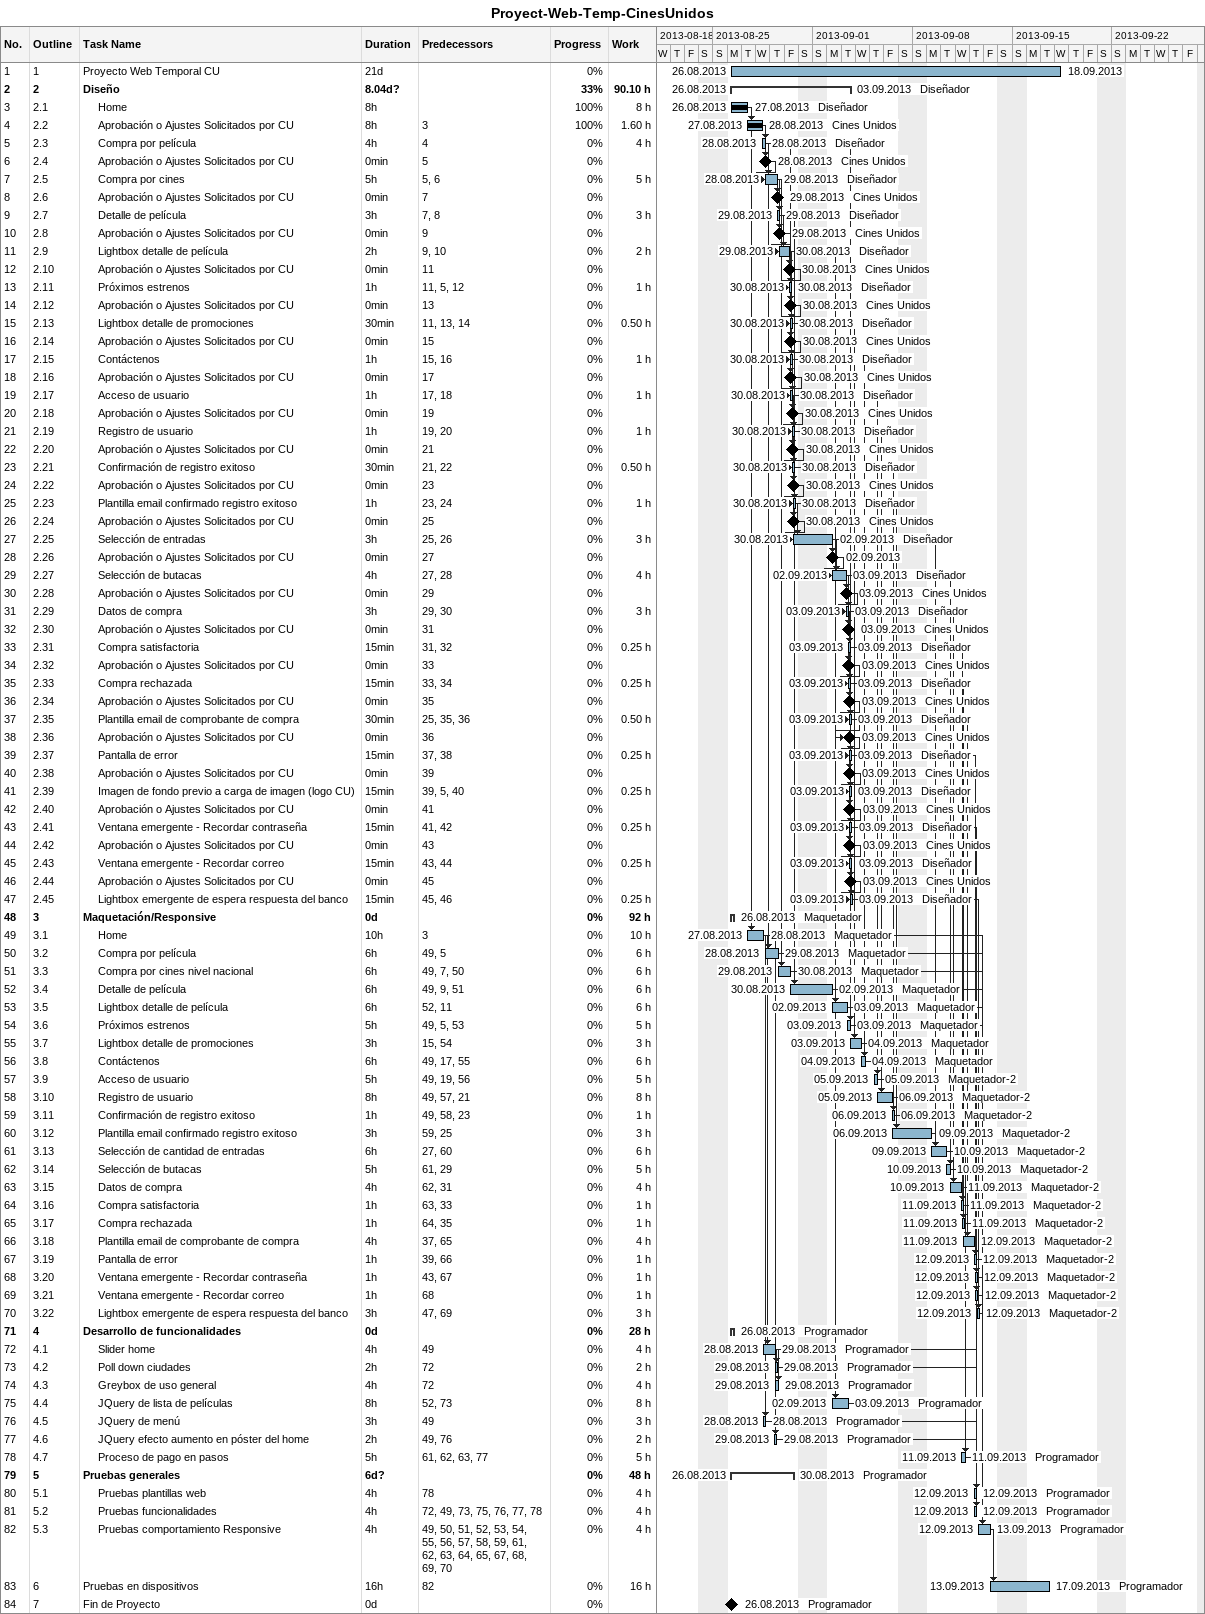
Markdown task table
Proyect-Web-Temp-CinesUnidos

| ID | WBS | Task | Duration | Start | Finish | Predecessors | Resources | % complete | Work (h) |
|---|---|---|---|---|---|---|---|---|---|
| 1 | 1 | Proyecto Web Temporal CU | 21d | 2013-08-26 | 2013-09-18 |  |  | 0 |  |
| 2 | 2 | **Diseño** | 8.04d? | 2013-08-26 | 2013-09-03 |  | Diseñador | 33 | 90.10 |
| 3 | 2.1 | Home | 8h | 2013-08-26 | 2013-08-27 |  | Diseñador | 100 | 8 |
| 4 | 2.2 | Aprobación o Ajustes Solicitados por CU | 8h | 2013-08-27 | 2013-08-28 | 3 | Cines Unidos | 100 | 1.60 |
| 5 | 2.3 | Compra por película | 4h | 2013-08-28 | 2013-08-28 | 4 | Diseñador | 0 | 4 |
| 6 | 2.4 | Aprobación o Ajustes Solicitados por CU | 0min | 2013-08-28 | 2013-08-28 | 5 | Cines Unidos | 0 |  |
| 7 | 2.5 | Compra por cines | 5h | 2013-08-28 | 2013-08-29 | 5, 6 | Diseñador | 0 | 5 |
| 8 | 2.6 | Aprobación o Ajustes Solicitados por CU | 0min | 2013-08-29 | 2013-08-29 | 7 | Cines Unidos | 0 |  |
| 9 | 2.7 | Detalle de película | 3h | 2013-08-29 | 2013-08-29 | 7, 8 | Diseñador | 0 | 3 |
| 10 | 2.8 | Aprobación o Ajustes Solicitados por CU | 0min | 2013-08-29 | 2013-08-29 | 9 | Cines Unidos | 0 |  |
| 11 | 2.9 | Lightbox detalle de película | 2h | 2013-08-29 | 2013-08-30 | 9, 10 | Diseñador | 0 | 2 |
| 12 | 2.10 | Aprobación o Ajustes Solicitados por CU | 0min | 2013-08-30 | 2013-08-30 | 11 | Cines Unidos | 0 |  |
| 13 | 2.11 | Próximos estrenos | 1h | 2013-08-30 | 2013-08-30 | 11, 5, 12 | Diseñador | 0 | 1 |
| 14 | 2.12 | Aprobación o Ajustes Solicitados por CU | 0min | 2013-08-30 | 2013-08-30 | 13 | Cines Unidos | 0 |  |
| 15 | 2.13 | Lightbox detalle de promociones | 30min | 2013-08-30 | 2013-08-30 | 11, 13, 14 | Diseñador | 0 | 0.50 |
| 16 | 2.14 | Aprobación o Ajustes Solicitados por CU | 0min | 2013-08-30 | 2013-08-30 | 15 | Cines Unidos | 0 |  |
| 17 | 2.15 | Contáctenos | 1h | 2013-08-30 | 2013-08-30 | 15, 16 | Diseñador | 0 | 1 |
| 18 | 2.16 | Aprobación o Ajustes Solicitados por CU | 0min | 2013-08-30 | 2013-08-30 | 17 | Cines Unidos | 0 |  |
| 19 | 2.17 | Acceso de usuario | 1h | 2013-08-30 | 2013-08-30 | 17, 18 | Diseñador | 0 | 1 |
| 20 | 2.18 | Aprobación o Ajustes Solicitados por CU | 0min | 2013-08-30 | 2013-08-30 | 19 | Cines Unidos | 0 |  |
| 21 | 2.19 | Registro de usuario | 1h | 2013-08-30 | 2013-08-30 | 19, 20 | Diseñador | 0 | 1 |
| 22 | 2.20 | Aprobación o Ajustes Solicitados por CU | 0min | 2013-08-30 | 2013-08-30 | 21 | Cines Unidos | 0 |  |
| 23 | 2.21 | Confirmación de registro exitoso | 30min | 2013-08-30 | 2013-08-30 | 21, 22 | Diseñador | 0 | 0.50 |
| 24 | 2.22 | Aprobación o Ajustes Solicitados por CU | 0min | 2013-08-30 | 2013-08-30 | 23 | Cines Unidos | 0 |  |
| 25 | 2.23 | Plantilla email confirmado registro exitoso | 1h | 2013-08-30 | 2013-08-30 | 23, 24 | Diseñador | 0 | 1 |
| 26 | 2.24 | Aprobación o Ajustes Solicitados por CU | 0min | 2013-08-30 | 2013-08-30 | 25 | Cines Unidos | 0 |  |
| 27 | 2.25 | Selección de entradas | 3h | 2013-08-30 | 2013-09-02 | 25, 26 | Diseñador | 0 | 3 |
| 28 | 2.26 | Aprobación o Ajustes Solicitados por CU | 0min | 2013-09-02 | 2013-09-02 | 27 |  | 0 |  |
| 29 | 2.27 | Selección de butacas | 4h | 2013-09-02 | 2013-09-03 | 27, 28 | Diseñador | 0 | 4 |
| 30 | 2.28 | Aprobación o Ajustes Solicitados por CU | 0min | 2013-09-03 | 2013-09-03 | 29 | Cines Unidos | 0 |  |
| 31 | 2.29 | Datos de compra | 3h | 2013-09-03 | 2013-09-03 | 29, 30 | Diseñador | 0 | 3 |
| 32 | 2.30 | Aprobación o Ajustes Solicitados por CU | 0min | 2013-09-03 | 2013-09-03 | 31 | Cines Unidos | 0 |  |
| 33 | 2.31 | Compra satisfactoria | 15min | 2013-09-03 | 2013-09-03 | 31, 32 | Diseñador | 0 | 0.25 |
| 34 | 2.32 | Aprobación o Ajustes Solicitados por CU | 0min | 2013-09-03 | 2013-09-03 | 33 | Cines Unidos | 0 |  |
| 35 | 2.33 | Compra rechazada | 15min | 2013-09-03 | 2013-09-03 | 33, 34 | Diseñador | 0 | 0.25 |
| 36 | 2.34 | Aprobación o Ajustes Solicitados por CU | 0min | 2013-09-03 | 2013-09-03 | 35 | Cines Unidos | 0 |  |
| 37 | 2.35 | Plantilla email de comprobante de compra | 30min | 2013-09-03 | 2013-09-03 | 25, 35, 36 | Diseñador | 0 | 0.50 |
| 38 | 2.36 | Aprobación o Ajustes Solicitados por CU | 0min | 2013-09-03 | 2013-09-03 | 36 | Cines Unidos | 0 |  |
| 39 | 2.37 | Pantalla de error | 15min | 2013-09-03 | 2013-09-03 | 37, 38 | Diseñador | 0 | 0.25 |
| 40 | 2.38 | Aprobación o Ajustes Solicitados por CU | 0min | 2013-09-03 | 2013-09-03 | 39 | Cines Unidos | 0 |  |
| 41 | 2.39 | Imagen de fondo previo a carga de imagen (logo CU) | 15min | 2013-09-03 | 2013-09-03 | 39, 5, 40 | Diseñador | 0 | 0.25 |
| 42 | 2.40 | Aprobación o Ajustes Solicitados por CU | 0min | 2013-09-03 | 2013-09-03 | 41 | Cines Unidos | 0 |  |
| 43 | 2.41 | Ventana emergente - Recordar contraseña | 15min | 2013-09-03 | 2013-09-03 | 41, 42 | Diseñador | 0 | 0.25 |
| 44 | 2.42 | Aprobación o Ajustes Solicitados por CU | 0min | 2013-09-03 | 2013-09-03 | 43 | Cines Unidos | 0 |  |
| 45 | 2.43 | Ventana emergente - Recordar correo | 15min | 2013-09-03 | 2013-09-03 | 43, 44 | Diseñador | 0 | 0.25 |
| 46 | 2.44 | Aprobación o Ajustes Solicitados por CU | 0min | 2013-09-03 | 2013-09-03 | 45 | Cines Unidos | 0 |  |
| 47 | 2.45 | Lightbox emergente de espera respuesta del banco | 15min | 2013-09-03 | 2013-09-03 | 45, 46 | Diseñador | 0 | 0.25 |
| 48 | 3 | **Maquetación/Responsive** | 0d | 2013-08-26 | 2013-08-26 |  | Maquetador | 0 | 92 |
| 49 | 3.1 | Home | 10h | 2013-08-27 | 2013-08-28 | 3 | Maquetador | 0 | 10 |
| 50 | 3.2 | Compra por película | 6h | 2013-08-28 | 2013-08-29 | 49, 5 | Maquetador | 0 | 6 |
| 51 | 3.3 | Compra por cines nivel nacional | 6h | 2013-08-29 | 2013-08-30 | 49, 7, 50 | Maquetador | 0 | 6 |
| 52 | 3.4 | Detalle de película | 6h | 2013-08-30 | 2013-09-02 | 49, 9, 51 | Maquetador | 0 | 6 |
| 53 | 3.5 | Lightbox detalle de película | 6h | 2013-09-02 | 2013-09-03 | 52, 11 | Maquetador | 0 | 6 |
| 54 | 3.6 | Próximos estrenos | 5h | 2013-09-03 | 2013-09-03 | 49, 5, 53 | Maquetador | 0 | 5 |
| 55 | 3.7 | Lightbox detalle de promociones | 3h | 2013-09-03 | 2013-09-04 | 15, 54 | Maquetador | 0 | 3 |
| 56 | 3.8 | Contáctenos | 6h | 2013-09-04 | 2013-09-04 | 49, 17, 55 | Maquetador | 0 | 6 |
| 57 | 3.9 | Acceso de usuario | 5h | 2013-09-05 | 2013-09-05 | 49, 19, 56 | Maquetador-2 | 0 | 5 |
| 58 | 3.10 | Registro de usuario | 8h | 2013-09-05 | 2013-09-06 | 49, 57, 21 | Maquetador-2 | 0 | 8 |
| 59 | 3.11 | Confirmación de registro exitoso | 1h | 2013-09-06 | 2013-09-06 | 49, 58, 23 | Maquetador-2 | 0 | 1 |
| 60 | 3.12 | Plantilla email confirmado registro exitoso | 3h | 2013-09-06 | 2013-09-09 | 59, 25 | Maquetador-2 | 0 | 3 |
| 61 | 3.13 | Selección de cantidad de entradas | 6h | 2013-09-09 | 2013-09-10 | 27, 60 | Maquetador-2 | 0 | 6 |
| 62 | 3.14 | Selección de butacas | 5h | 2013-09-10 | 2013-09-10 | 61, 29 | Maquetador-2 | 0 | 5 |
| 63 | 3.15 | Datos de compra | 4h | 2013-09-10 | 2013-09-11 | 62, 31 | Maquetador-2 | 0 | 4 |
| 64 | 3.16 | Compra satisfactoria | 1h | 2013-09-11 | 2013-09-11 | 63, 33 | Maquetador-2 | 0 | 1 |
| 65 | 3.17 | Compra rechazada | 1h | 2013-09-11 | 2013-09-11 | 64, 35 | Maquetador-2 | 0 | 1 |
| 66 | 3.18 | Plantilla email de comprobante de compra | 4h | 2013-09-11 | 2013-09-12 | 37, 65 | Maquetador-2 | 0 | 4 |
| 67 | 3.19 | Pantalla de error | 1h | 2013-09-12 | 2013-09-12 | 39, 66 | Maquetador-2 | 0 | 1 |
| 68 | 3.20 | Ventana emergente - Recordar contraseña | 1h | 2013-09-12 | 2013-09-12 | 43, 67 | Maquetador-2 | 0 | 1 |
| 69 | 3.21 | Ventana emergente - Recordar correo | 1h | 2013-09-12 | 2013-09-12 | 68 | Maquetador-2 | 0 | 1 |
| 70 | 3.22 | Lightbox emergente de espera respuesta del banco | 3h | 2013-09-12 | 2013-09-12 | 47, 69 | Maquetador-2 | 0 | 3 |
| 71 | 4 | **Desarrollo de funcionalidades** | 0d | 2013-08-26 | 2013-08-26 |  | Programador | 0 | 28 |
| 72 | 4.1 | Slider home | 4h | 2013-08-28 | 2013-08-29 | 49 | Programador | 0 | 4 |
| 73 | 4.2 | Poll down ciudades | 2h | 2013-08-29 | 2013-08-29 | 72 | Programador | 0 | 2 |
| 74 | 4.3 | Greybox de uso general | 4h | 2013-08-29 | 2013-08-29 | 72 | Programador | 0 | 4 |
| 75 | 4.4 | JQuery de lista de películas | 8h | 2013-09-02 | 2013-09-03 | 52, 73 | Programador | 0 | 8 |
| 76 | 4.5 | JQuery de menú | 3h | 2013-08-28 | 2013-08-28 | 49 | Programador | 0 | 3 |
| 77 | 4.6 | JQuery efecto aumento en póster del home | 2h | 2013-08-29 | 2013-08-29 | 49, 76 | Programador | 0 | 2 |
| 78 | 4.7 | Proceso de pago en pasos | 5h | 2013-09-11 | 2013-09-11 | 61, 62, 63, 77 | Programador | 0 | 5 |
| 79 | 5 | **Pruebas generales** | 6d? | 2013-08-26 | 2013-08-30 |  | Programador | 0 | 48 |
| 80 | 5.1 | Pruebas plantillas web | 4h | 2013-09-12 | 2013-09-12 | 78 | Programador | 0 | 4 |
| 81 | 5.2 | Pruebas funcionalidades | 4h | 2013-09-12 | 2013-09-12 | 72, 49, 73, 75, 76, 77, 78 | Programador | 0 | 4 |
| 82 | 5.3 | Pruebas comportamiento Responsive | 4h | 2013-09-12 | 2013-09-13 | 49, 50, 51, 52, 53, 54, 55, 56, 57, 58, 59, 61, 62, 63, 64, 65, 67, 68, 69, 70 | Programador | 0 | 4 |
| 83 | 6 | Pruebas en dispositivos | 16h | 2013-09-13 | 2013-09-17 | 82 | Programador | 0 | 16 |
| 84 | 7 | Fin de Proyecto | 0d | 2013-08-26 | 2013-08-26 |  | Programador | 0 |  |
